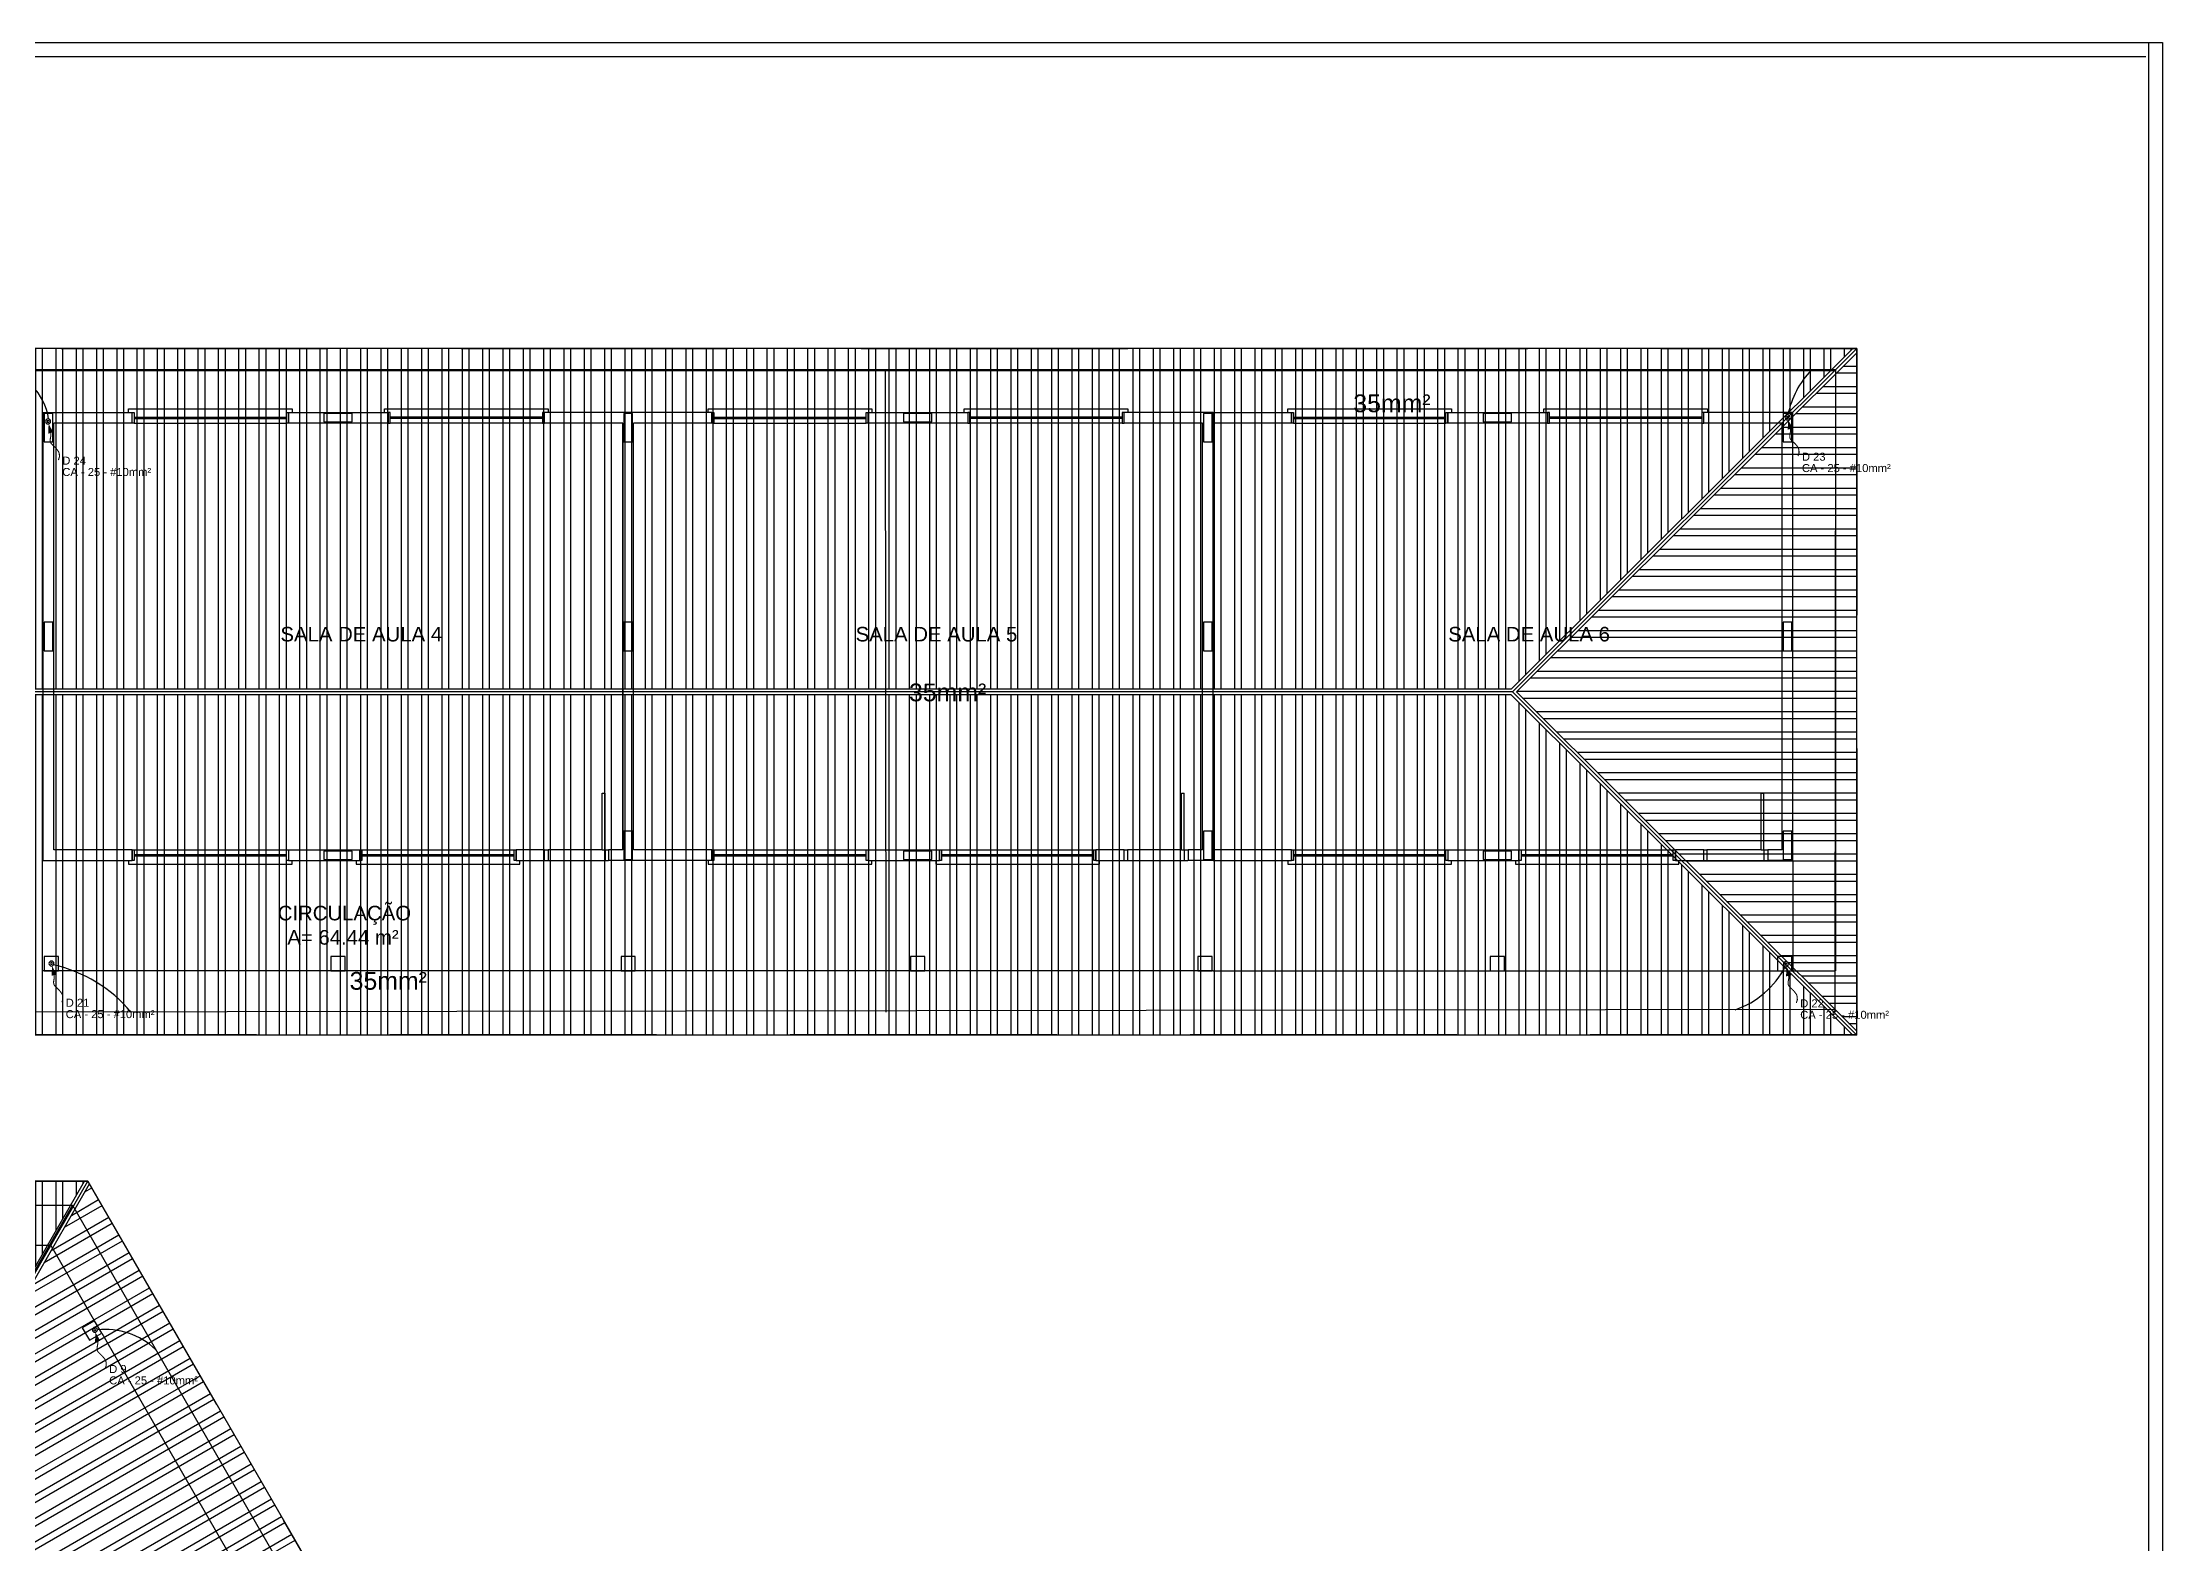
# Model space of a CAD drawing. Extents: x -192 to 167, y 237 to 369.
# Drawn here: x 118.11 to 147.92, y 326.16 to 347.26 of the extents above; entities that cross this region are included whole.
import ezdxf

# ---------------------------------------------------------------- set-up
doc = ezdxf.new("R2010")
doc.units = 0
doc.header["$LTSCALE"] = 0.1
for name, pattern in [('CONTINU', [0]), ('HIDDEN', [9.525, 6.35, -3.175]), ('TRACEJADO_G', [0.375, 0.25, -0.125])]:
    doc.linetypes.add(name, pattern=pattern)
doc.layers.get('0').update_dxf_attribs({"linetype": 'CONTINUOUS'})
for name, color, linetype in [('100-txt_t4', 1, 'CONTINUOUS'), ('75-0', 7, 'CONTINUOUS'), ('A-MURO', 2, 'CONTINUOUS'), ('A-PAREDE', 5, 'CONTINUOUS'), ('A-PILAR', 6, 'CONTINUOUS'), ('A-PISOS-CTEL', 2, 'TRACEJADO_G'), ('A-PISOS-NIVEL', 1, 'CONTINUOUS'), ('A-SOLEIRA', 1, 'CONTINUOUS'), ('AR-ESQ', 2, 'CONTINUOUS'), ('ARQ-MOB-VISTA', 1, 'CONTINU'), ('ARQ-TXT-1_050', 2, 'CONTINUOUS'), ('FARADAY', 6, 'HIDDEN'), ('GER_PARA-RAIO', 5, 'PARA-RAIO')]:
    doc.layers.add(name, color=color, linetype=linetype)
doc.styles.add('ESC-50-A20', font='arial.ttf', dxfattribs={"height": 0.1})
doc.styles.get("Standard").update_dxf_attribs({"font": 'ARIALUNI.TTF'})
doc.styles.add('T4', font='arial.ttf')
doc.linetypes.add('PARA-RAIO', pattern='A,0.5,-0.15,["/",Standard,S=0.15,R=0,X=-0.1,Y=-0.075],-0.05', length=0.7)

# ---------------------------------------------------------------- blocks, each defined once
blk = doc.blocks.new('cadnic01000124')
at = {"color": 10, "const_width": 0.0533}
blk.add_lwpolyline([(0.3, 0.3), (0.39, 0.38), (0.45, 0.46), (0.5, 0.54), (0.53, 0.62), (0.56, 0.69), (0.59, 0.75), (0.64, 0.81), (0.7, 0.85), (0.79, 0.87), (0.9, 0.9), (1.01, 0.92), (1.13, 0.96), (1.25, 1.01), (1.34, 1.09), (1.42, 1.21), (1.46, 1.37)], dxfattribs=at)
at = {"color": 10}
blk.add_lwpolyline([(0.09, 0.09, 0, 0.267, 0), (0.42, 0.42, 0.02, 0.02, 0)], format="xyseb", dxfattribs=at)
at = {"color": 2}
blk.add_circle((0, 0), 0.125, dxfattribs=at)
at = {"color": 3}
blk.add_circle((0, 0), 0.05, dxfattribs=at)
blk = doc.blocks.new('6 SALAS')
at = {"layer": 'A-MURO', "color": 251}
for p, q in [((0, 0), (80, 0)), ((79.8, 0), (79.8, -50)), ((80, 0), (80, -50)), ((0.2, -0.2), (79.765, -0.2))]:
    blk.add_line(p, q, dxfattribs=at)
at = {"layer": 'A-PAREDE', "color": 251}
for p, q in [((50.2, -8.35), (50.2, -5.2)), ((50.2, -5.2), (51.45, -5.2)), ((50.2, -11.35), (50.2, -5.35)), ((50.2, -11.5), (50.2, -5.35)), ((50.35, -11.35), (50.35, -5.35)), ((50.35, -11.35), (50.35, -5.35)), ((51.45, -5.35), (50.35, -5.35)), ((51.45, -5.35), (51.45, -5.2)), ((57.25, -5.35), (57.25, -5.2)), ((58.35, -5.35), (58.35, -11.35)), ((58.5, -11.35), (58.5, -5.35)), ((59.6, -5.35), (58.5, -5.35)), ((59.6, -5.35), (59.6, -5.2)), ((65.4, -5.35), (65.4, -5.2)), ((65.4, -5.35), (65.4, -5.2)), ((66.5, -11.35), (66.5, -5.35)), ((66.5, -11.35), (66.5, -5.35)), ((66.65, -11.5), (66.65, -5.2)), ((66.65, -11.35), (66.65, -5.35)), ((67.75, -5.35), (67.75, -5.2)), ((73.55, -5.35), (73.55, -5.2)), ((74.65, -11.35), (74.65, -5.35)), ((74.8, -11.5), (74.8, -5.2)), ((50.2, -11.5), (51.45, -11.5)), ((51.45, -11.35), (50.35, -11.35)), ((51.45, -11.35), (51.45, -11.5)), ((53.65, -11.35), (54.65, -11.35)), ((53.65, -11.35), (53.65, -11.5)), ((53.65, -11.5), (54.65, -11.5)), ((54.65, -11.35), (54.65, -11.5)), ((56.85, -11.5), (56.85, -11.35)), ((59.6, -11.5), (58.144, -11.5)), ((58.15, -11.35), (58.15, -11.5)), ((58.35, -11.35), (58.15, -11.35)), ((59.6, -11.35), (58.5, -11.35)), ((59.6, -11.35), (59.6, -11.5)), ((61.8, -11.35), (62.8, -11.35)), ((61.8, -11.35), (61.8, -11.5)), ((61.8, -11.5), (62.8, -11.5)), ((62.8, -11.35), (62.8, -11.5)), ((65, -11.5), (65, -11.35)), ((66.65, -11.5), (66.294, -11.5)), ((66.65, -11.5), (66.294, -11.5)), ((66.3, -11.35), (66.3, -11.5)), ((66.5, -11.35), (66.3, -11.35)), ((66.3, -11.35), (66.3, -11.5)), ((66.5, -11.35), (66.3, -11.35)), ((67.75, -11.35), (67.75, -11.5)), ((69.95, -11.35), (70.95, -11.35)), ((69.95, -11.35), (69.95, -11.5)), ((69.95, -11.5), (70.95, -11.5)), ((70.95, -11.35), (70.95, -11.5)), ((73.15, -11.5), (73.15, -11.35)), ((74.8, -11.5), (74.444, -11.5)), ((74.45, -11.35), (74.45, -11.5)), ((74.65, -11.35), (74.45, -11.35))]:
    blk.add_line(p, q, dxfattribs=at)
for points in [[(50.215, -5.615), (50.335, -5.615), (50.335, -5.215), (50.215, -5.215)], [(55.05, -5.2), (55.05, -5.35), (53.65, -5.35), (53.65, -5.2)], [(54.145, -5.215), (54.145, -5.335), (54.545, -5.335), (54.545, -5.215)], [(58.365, -5.615), (58.485, -5.615), (58.485, -5.215), (58.365, -5.215)], [(63.2, -5.2), (63.2, -5.35), (61.8, -5.35), (61.8, -5.2)], [(62.295, -5.215), (62.295, -5.335), (62.695, -5.335), (62.695, -5.215)], [(66.515, -5.615), (66.635, -5.615), (66.635, -5.215), (66.515, -5.215)], [(66.515, -5.615), (66.635, -5.615), (66.635, -5.215), (66.515, -5.215)], [(71.35, -5.2), (71.35, -5.35), (69.95, -5.35), (69.95, -5.2)], [(70.445, -5.215), (70.445, -5.335), (70.845, -5.335), (70.845, -5.215)], [(74.665, -5.615), (74.785, -5.615), (74.785, -5.215), (74.665, -5.215)], [(50.215, -8.55), (50.335, -8.55), (50.335, -8.15), (50.215, -8.15)], [(66.515, -8.55), (66.635, -8.55), (66.635, -8.15), (66.515, -8.15)], [(66.515, -8.55), (66.635, -8.55), (66.635, -8.15), (66.515, -8.15)], [(74.665, -8.55), (74.785, -8.55), (74.785, -8.15), (74.665, -8.15)], [(58.365, -11.485), (58.485, -11.485), (58.485, -11.085), (58.365, -11.085)], [(66.515, -11.485), (66.635, -11.485), (66.635, -11.085), (66.515, -11.085)], [(66.515, -11.485), (66.635, -11.485), (66.635, -11.085), (66.515, -11.085)], [(74.665, -11.485), (74.785, -11.485), (74.785, -11.085), (74.665, -11.085)], [(54.145, -11.365), (54.145, -11.485), (54.545, -11.485), (54.545, -11.365)], [(57.25, -11.35), (56.85, -11.35), (56.85, -11.5), (57.25, -11.5)], [(62.295, -11.365), (62.295, -11.485), (62.695, -11.485), (62.695, -11.365)], [(65.4, -11.35), (65, -11.35), (65, -11.5), (65.4, -11.5)], [(70.445, -11.365), (70.445, -11.485), (70.845, -11.485), (70.845, -11.365)], [(73.55, -11.35), (73.15, -11.35), (73.15, -11.5), (73.55, -11.5)], [(50.415, -12.85), (50.215, -12.85), (50.215, -13.05), (50.415, -13.05)], [(54.445, -12.85), (54.245, -12.85), (54.245, -13.05), (54.445, -13.05)], [(58.525, -12.85), (58.325, -12.85), (58.325, -13.05), (58.525, -13.05)], [(62.595, -12.85), (62.395, -12.85), (62.395, -13.05), (62.595, -13.05)], [(66.635, -12.85), (66.435, -12.85), (66.435, -13.05), (66.635, -13.05)], [(66.635, -12.85), (66.435, -12.85), (66.435, -13.05), (66.635, -13.05)], [(70.745, -12.85), (70.545, -12.85), (70.545, -13.05), (70.745, -13.05)], [(74.785, -12.85), (74.585, -12.85), (74.585, -13.05), (74.785, -13.05)], [(50.748, -18.068), (50.848, -18.241), (51.022, -18.141), (50.922, -17.968)]]:
    blk.add_lwpolyline(points, close=True, dxfattribs=at)
for points in [[(59.6, -5.2), (57.25, -5.2)], [(58.35, -11.35), (58.35, -11.35), (58.35, -5.35), (57.25, -5.35)], [(66.65, -5.2), (65.4, -5.2)], [(66.65, -5.2), (65.4, -5.2)], [(66.5, -11.35), (66.5, -11.35), (66.5, -5.35), (65.4, -5.35)], [(66.5, -11.35), (66.5, -11.35), (66.5, -5.35), (65.4, -5.35)], [(66.65, -5.2), (67.75, -5.2), (67.75, -5.35), (66.65, -5.35)], [(74.8, -5.2), (73.55, -5.2)], [(74.65, -11.35), (74.65, -11.35), (74.65, -5.35), (73.55, -5.35)], [(66.65, -11.5), (67.75, -11.5), (67.75, -11.35), (66.65, -11.35)]]:
    blk.add_lwpolyline(points, dxfattribs=at)
at = {"layer": 'A-PILAR', "color": 251}
blk.add_lwpolyline([(58.365, -8.55), (58.485, -8.55), (58.485, -8.15), (58.365, -8.15)], close=True, dxfattribs=at)
at = {"layer": 'A-PISOS-CTEL', "color": 251, "linetype": 'TRACEJADO_G', "ltscale": 150}
for points in [[(16.7, -4.3), (75.7, -4.3), (75.7, -13.95), (16.7, -13.95)], [(50.827, -16.004), (41.573, -16.004), (36.945, -24.019), (41.573, -32.034), (50.827, -32.034), (55.455, -24.019)]]:
    blk.add_lwpolyline(points, close=True, dxfattribs=at)
at = {"layer": 'A-PISOS-NIVEL', "color": 251}
for p, q in [((75.4, -4.6), (17, -4.6)), ((75.4, -4.6), (75.4, -13.05)), ((74.8, -11.5), (74.8, -13.05)), ((66.65, -13.05), (50.2, -13.05)), ((66.65, -13.05), (74.8, -13.05)), ((74.8, -13.05), (75.4, -13.05)), ((49.08, -16.904), (50.308, -16.904)), ((50.922, -17.968), (50.308, -16.904)), ((51.022, -18.141), (53.702, -22.783))]:
    blk.add_line(p, q, dxfattribs=at)
at = {"layer": 'A-SOLEIRA', "color": 251}
for p, q in [((58.06, -11.35), (57.3, -11.35)), ((57.3, -11.5), (58.1, -11.5)), ((66.204, -11.35), (65.444, -11.35)), ((65.444, -11.5), (66.244, -11.5)), ((74.354, -11.35), (73.594, -11.35)), ((73.594, -11.5), (74.394, -11.5))]:
    blk.add_line(p, q, dxfattribs=at)
at = {"layer": 'AR-ESQ', "color": 251}
for p, q in [((51.48, -5.265), (53.62, -5.265)), ((51.48, -5.285), (53.62, -5.285)), ((51.48, -5.35), (53.62, -5.35)), ((57.22, -5.265), (55.08, -5.265)), ((57.22, -5.285), (55.08, -5.285)), ((57.22, -5.35), (55.08, -5.35)), ((59.63, -5.265), (61.77, -5.265)), ((59.63, -5.285), (61.77, -5.285)), ((59.63, -5.35), (61.77, -5.35)), ((65.37, -5.265), (63.23, -5.265)), ((65.37, -5.285), (63.23, -5.285)), ((65.37, -5.35), (63.23, -5.35)), ((67.78, -5.265), (69.92, -5.265)), ((67.78, -5.285), (69.92, -5.285)), ((67.78, -5.35), (69.92, -5.35)), ((73.52, -5.265), (71.38, -5.265)), ((73.52, -5.285), (71.38, -5.285)), ((73.52, -5.35), (71.38, -5.35)), ((58.06, -11.35), (58.06, -10.55)), ((58.06, -10.55), (58.1, -10.55)), ((58.1, -11.35), (58.1, -10.55)), ((66.204, -11.35), (66.204, -10.55)), ((66.204, -10.55), (66.244, -10.55)), ((66.244, -11.35), (66.244, -10.55)), ((74.354, -11.35), (74.354, -10.55)), ((74.354, -10.55), (74.394, -10.55)), ((74.394, -11.35), (74.394, -10.55)), ((51.48, -11.35), (53.62, -11.35)), ((51.48, -11.415), (53.62, -11.415)), ((51.48, -11.435), (53.62, -11.435)), ((54.68, -11.35), (56.82, -11.35)), ((54.68, -11.415), (56.82, -11.415)), ((54.68, -11.435), (56.82, -11.435)), ((57.25, -11.35), (57.3, -11.35)), ((57.25, -11.5), (57.3, -11.5)), ((57.3, -11.35), (57.3, -11.5)), ((58.06, -11.35), (58.1, -11.35)), ((58.1, -11.35), (58.1, -11.5)), ((58.1, -11.35), (58.15, -11.35)), ((58.1, -11.5), (58.15, -11.5)), ((59.63, -11.35), (61.77, -11.35)), ((59.63, -11.415), (61.77, -11.415)), ((59.63, -11.435), (61.77, -11.435)), ((62.83, -11.35), (64.97, -11.35)), ((62.83, -11.415), (64.97, -11.415)), ((62.83, -11.435), (64.97, -11.435)), ((65.394, -11.35), (65.444, -11.35)), ((65.394, -11.5), (65.444, -11.5)), ((65.444, -11.35), (65.444, -11.5)), ((66.204, -11.35), (66.244, -11.35)), ((66.244, -11.35), (66.244, -11.5)), ((66.244, -11.35), (66.294, -11.35)), ((66.244, -11.5), (66.294, -11.5)), ((67.78, -11.35), (69.92, -11.35)), ((67.78, -11.415), (69.92, -11.415)), ((67.78, -11.435), (69.92, -11.435)), ((70.98, -11.35), (73.12, -11.35)), ((70.98, -11.415), (73.12, -11.415)), ((70.98, -11.435), (73.12, -11.435)), ((73.544, -11.35), (73.594, -11.35)), ((73.544, -11.5), (73.594, -11.5)), ((73.594, -11.35), (73.594, -11.5)), ((74.354, -11.35), (74.394, -11.35)), ((74.394, -11.35), (74.394, -11.5)), ((74.394, -11.35), (74.444, -11.35)), ((74.394, -11.5), (74.444, -11.5))]:
    blk.add_line(p, q, dxfattribs=at)
for points in [[(51.4, -5.2), (51.4, -5.15), (53.7, -5.15), (53.7, -5.2)], [(55, -5.2), (55, -5.15), (57.3, -5.15), (57.3, -5.2)], [(59.55, -5.2), (59.55, -5.15), (61.85, -5.15), (61.85, -5.2)], [(63.15, -5.2), (63.15, -5.15), (65.45, -5.15), (65.45, -5.2)], [(67.7, -5.2), (67.7, -5.15), (70, -5.15), (70, -5.2)], [(71.3, -5.2), (71.3, -5.15), (73.6, -5.15), (73.6, -5.2)], [(51.4, -11.5), (51.4, -11.55), (53.7, -11.55), (53.7, -11.5)], [(54.6, -11.5), (54.6, -11.55), (56.9, -11.55), (56.9, -11.5)], [(59.55, -11.5), (59.55, -11.55), (61.85, -11.55), (61.85, -11.5)], [(62.75, -11.5), (62.75, -11.55), (65.05, -11.55), (65.05, -11.5)], [(67.7, -11.5), (67.7, -11.55), (70, -11.55), (70, -11.5)], [(70.9, -11.5), (70.9, -11.55), (73.2, -11.55), (73.2, -11.5)]]:
    blk.add_lwpolyline(points, dxfattribs=at)
for points in [[(51.45, -5.2), (51.48, -5.2), (51.48, -5.35), (51.45, -5.35)], [(53.62, -5.2), (53.65, -5.2), (53.65, -5.35), (53.62, -5.35)], [(55.08, -5.2), (55.05, -5.2), (55.05, -5.35), (55.08, -5.35)], [(57.25, -5.2), (57.22, -5.2), (57.22, -5.35), (57.25, -5.35)], [(59.6, -5.2), (59.63, -5.2), (59.63, -5.35), (59.6, -5.35)], [(61.77, -5.2), (61.8, -5.2), (61.8, -5.35), (61.77, -5.35)], [(63.23, -5.2), (63.2, -5.2), (63.2, -5.35), (63.23, -5.35)], [(65.4, -5.2), (65.37, -5.2), (65.37, -5.35), (65.4, -5.35)], [(65.4, -5.2), (65.37, -5.2), (65.37, -5.35), (65.4, -5.35)], [(67.75, -5.2), (67.78, -5.2), (67.78, -5.35), (67.75, -5.35)], [(69.92, -5.2), (69.95, -5.2), (69.95, -5.35), (69.92, -5.35)], [(71.38, -5.2), (71.35, -5.2), (71.35, -5.35), (71.38, -5.35)], [(73.55, -5.2), (73.52, -5.2), (73.52, -5.35), (73.55, -5.35)], [(51.45, -11.35), (51.48, -11.35), (51.48, -11.5), (51.45, -11.5)], [(53.62, -11.35), (53.65, -11.35), (53.65, -11.5), (53.62, -11.5)], [(54.65, -11.35), (54.68, -11.35), (54.68, -11.5), (54.65, -11.5)], [(56.82, -11.35), (56.85, -11.35), (56.85, -11.5), (56.82, -11.5)], [(59.6, -11.35), (59.63, -11.35), (59.63, -11.5), (59.6, -11.5)], [(61.77, -11.35), (61.8, -11.35), (61.8, -11.5), (61.77, -11.5)], [(62.8, -11.35), (62.83, -11.35), (62.83, -11.5), (62.8, -11.5)], [(64.97, -11.35), (65, -11.35), (65, -11.5), (64.97, -11.5)], [(67.75, -11.35), (67.78, -11.35), (67.78, -11.5), (67.75, -11.5)], [(69.92, -11.35), (69.95, -11.35), (69.95, -11.5), (69.92, -11.5)], [(70.95, -11.35), (70.98, -11.35), (70.98, -11.5), (70.95, -11.5)], [(73.12, -11.35), (73.15, -11.35), (73.15, -11.5), (73.12, -11.5)]]:
    blk.add_lwpolyline(points, close=True, dxfattribs=at)
at = {"layer": 'ARQ-TXT-1_050', "color": 251, "char_height": 0.2048, "attachment_point": 1, "style": 'ESC-50-A20'}
for s, width, insert in [('\\pi0.49478;SALA DE AULA 4', 2.76572, (53.04, -8.215)), ('\\pi0.49478;SALA DE AULA 5', 2.76572, (61.128, -8.215)), ('\\pi0.49478;SALA DE AULA 6', 2.76572, (69.461, -8.215)), ('\\pi1.5415;CIRCULAÇÃO       \\P\\pi1.6763;A= 64.44 m²', 4.46064, (51.955, -12.135))]:
    blk.add_mtext_dynamic_manual_height_columns(s, width=width, gutter_width=1, heights=[0], dxfattribs=dict(at, insert=insert))
blk = doc.blocks.new('cob 1')
at = {"layer": 'A-PISOS-NIVEL'}
h = blk.add_hatch(dxfattribs=at)
h.set_pattern_fill('ANSI32', color=252, scale=0.03, angle=165)
h.set_pattern_definition([(210, (-218.8828, -310.89744), (0.142875, -0.24746676), []), (210, (-219.0129, -310.86258), (0.142875, -0.24746676), [])])
h.paths.add_polyline_path([(15.994, 24.657), (13.28, 19.955), (15.146, 16.722), (20.575, 16.722)])
h.paths.add_polyline_path([(13.28, 19.955), (11.413, 16.722), (15.146, 16.722)])
at = {"layer": 'ARQ-MOB-VISTA', "linetype": 'ByBlock'}
h = blk.add_hatch(dxfattribs=at)
h.set_pattern_fill('ANSI32', color=252, scale=0.03, angle=45, style=0)
h.paths.add_polyline_path([(40.787, 36.397), (-18.1, 36.397), (-13.296, 31.612), (35.984, 31.612)])
at = {"layer": 'ARQ-MOB-VISTA'}
h = blk.add_hatch(dxfattribs=at)
h.set_pattern_fill('ANSI32', color=252, scale=0.03, angle=135, style=0)
h.set_pattern_definition([(180, (-210.7328, -310.89744), (-6e-17, -0.28575), []), (180, (-210.82804, -310.8022), (-6e-17, -0.28575), [])])
h.paths.add_polyline_path([(40.844, 36.34), (36.057, 31.572), (40.844, 26.803)])
at = {"layer": 'ARQ-MOB-VISTA', "linetype": 'ByBlock'}
h = blk.add_hatch(dxfattribs=at)
h.set_pattern_fill('ANSI32', color=252, scale=0.03, angle=45, style=0)
h.paths.add_polyline_path([(35.984, 31.532), (-13.296, 31.532), (-18.1, 26.747), (-11.166, 26.747), (40.787, 26.747)])
at = {"layer": 'ARQ-MOB-VISTA'}
h = blk.add_hatch(dxfattribs=at)
h.set_pattern_fill('ANSI32', color=252, scale=0.03, angle=45, style=0)
h.set_pattern_definition([(90, (-218.8828, -310.89744), (-0.28575, 6e-17), []), (90, (-218.78754, -310.8022), (-0.28575, 6e-17), [])])
h.paths.add_polyline_path([(15.925, 24.697), (6.763, 24.697), (9.477, 19.995), (13.21, 19.995)])
h.paths.add_polyline_path([(13.21, 19.995), (9.477, 19.995), (11.344, 16.762)])
at = {"layer": 'A-PISOS-NIVEL', "color": 252}
for p, q in [((40.844, 36.397), (-18.156, 36.397)), ((40.787, 36.397), (35.984, 31.612)), ((40.844, 36.397), (36, 31.572)), ((40.844, 26.747), (40.844, 36.397)), ((40.844, 36.34), (36.057, 31.572)), ((35.984, 31.612), (-13.296, 31.612)), ((36, 31.572), (-13.313, 31.572)), ((35.984, 31.532), (-13.296, 31.532)), ((40.787, 26.747), (35.984, 31.532)), ((40.844, 26.747), (36, 31.572)), ((36.029, 31.543), (36.028, 31.543)), ((40.844, 26.803), (36.057, 31.572)), ((40.844, 26.747), (-11.166, 26.747)), ((6.716, 24.697), (15.971, 24.697)), ((13.21, 19.995), (15.925, 24.697)), ((13.257, 19.995), (15.971, 24.697)), ((13.28, 19.955), (15.994, 24.657)), ((15.971, 24.697), (20.598, 16.682))]:
    blk.add_line(p, q, dxfattribs=at)

msp = doc.modelspace()

# ---------------------------------------------------------------- block references
at = {"layer": 'FARADAY', "color": 6, "linetype": 'ByBlock'}
msp.add_blockref('6 SALAS', (67.921, 347.257), dxfattribs=at)

# ---------------------------------------------------------------- next in the draw order: linework, layer by layer
at = {"layer": 'GER_PARA-RAIO'}
for p, q in [((84.917, 342.652), (143.326, 342.644)), ((129.972, 333.627), (129.962, 342.652)), ((143.317, 333.627), (143.326, 342.652)), ((143.317, 333.662), (116.162, 333.627)), ((118.53, 330.912), (109.621, 315.483))]:
    msp.add_line(p, q, dxfattribs=at)
msp.add_lwpolyline([(109.621, 315.483), (105.167, 323.198), (109.621, 330.912), (118.53, 330.912), (122.984, 323.198), (118.53, 315.483)], close=True, dxfattribs=at)
for centre, radius, start, end in [((117.402, 341.857), 0.801, 7.7351, 83.4548), ((143.874, 341.784), 1.243, 135.6845, 169.0343), ((117.827, 332.346), 1.994, 40.0195, 77.2861), ((141.508, 334.84), 1.247, 288.8704, 332.86), ((118.988, 328.13), 1.038, 46.7594, 95.863)]:
    msp.add_arc(centre, radius, start, end, dxfattribs=at)

# ---------------------------------------------------------------- next in the draw order: block references
msp.add_blockref('cob 1', (102.778, 306.556))
at = {"layer": '75-0', "xscale": -0.2812499999999999, "yscale": 0.28125, "zscale": 0.28125, "rotation": 148.2189294398063}
for p in [(118.188, 341.93), (142.649, 341.986), (118.236, 334.31), (142.625, 334.301), (118.847, 329.162)]:
    msp.add_blockref('cadnic01000124', p, dxfattribs=at)

# ---------------------------------------------------------------- next in the draw order: texts
at = {"layer": '100-txt_t4', "style": 'T4'}
for s, p in [('D 24', (118.389, 341.323)), ('D 23', (142.85, 341.378)), ('CA - 25 - #10mm²', (118.389, 341.163)), ('CA - 25 - #10mm²', (142.85, 341.218)), ('CA - 25 - #10mm²', (118.437, 333.543)), ('D 21', (118.437, 333.703)), ('CA - 25 - #10mm²', (142.826, 333.534)), ('D 22', (142.826, 333.694)), ('D 9', (119.048, 328.555)), ('CA - 25 - #10mm²', (119.048, 328.395))]:
    msp.add_text(s, height=0.1125, dxfattribs=at).set_placement(p)
at = {"layer": 'FARADAY', "color": 2}
for p in [(136.542, 342.059), (130.294, 337.996), (122.429, 333.942)]:
    msp.add_text('35mm²', height=0.25, dxfattribs=at).set_placement(p)

doc.saveas('drawing.dxf')
